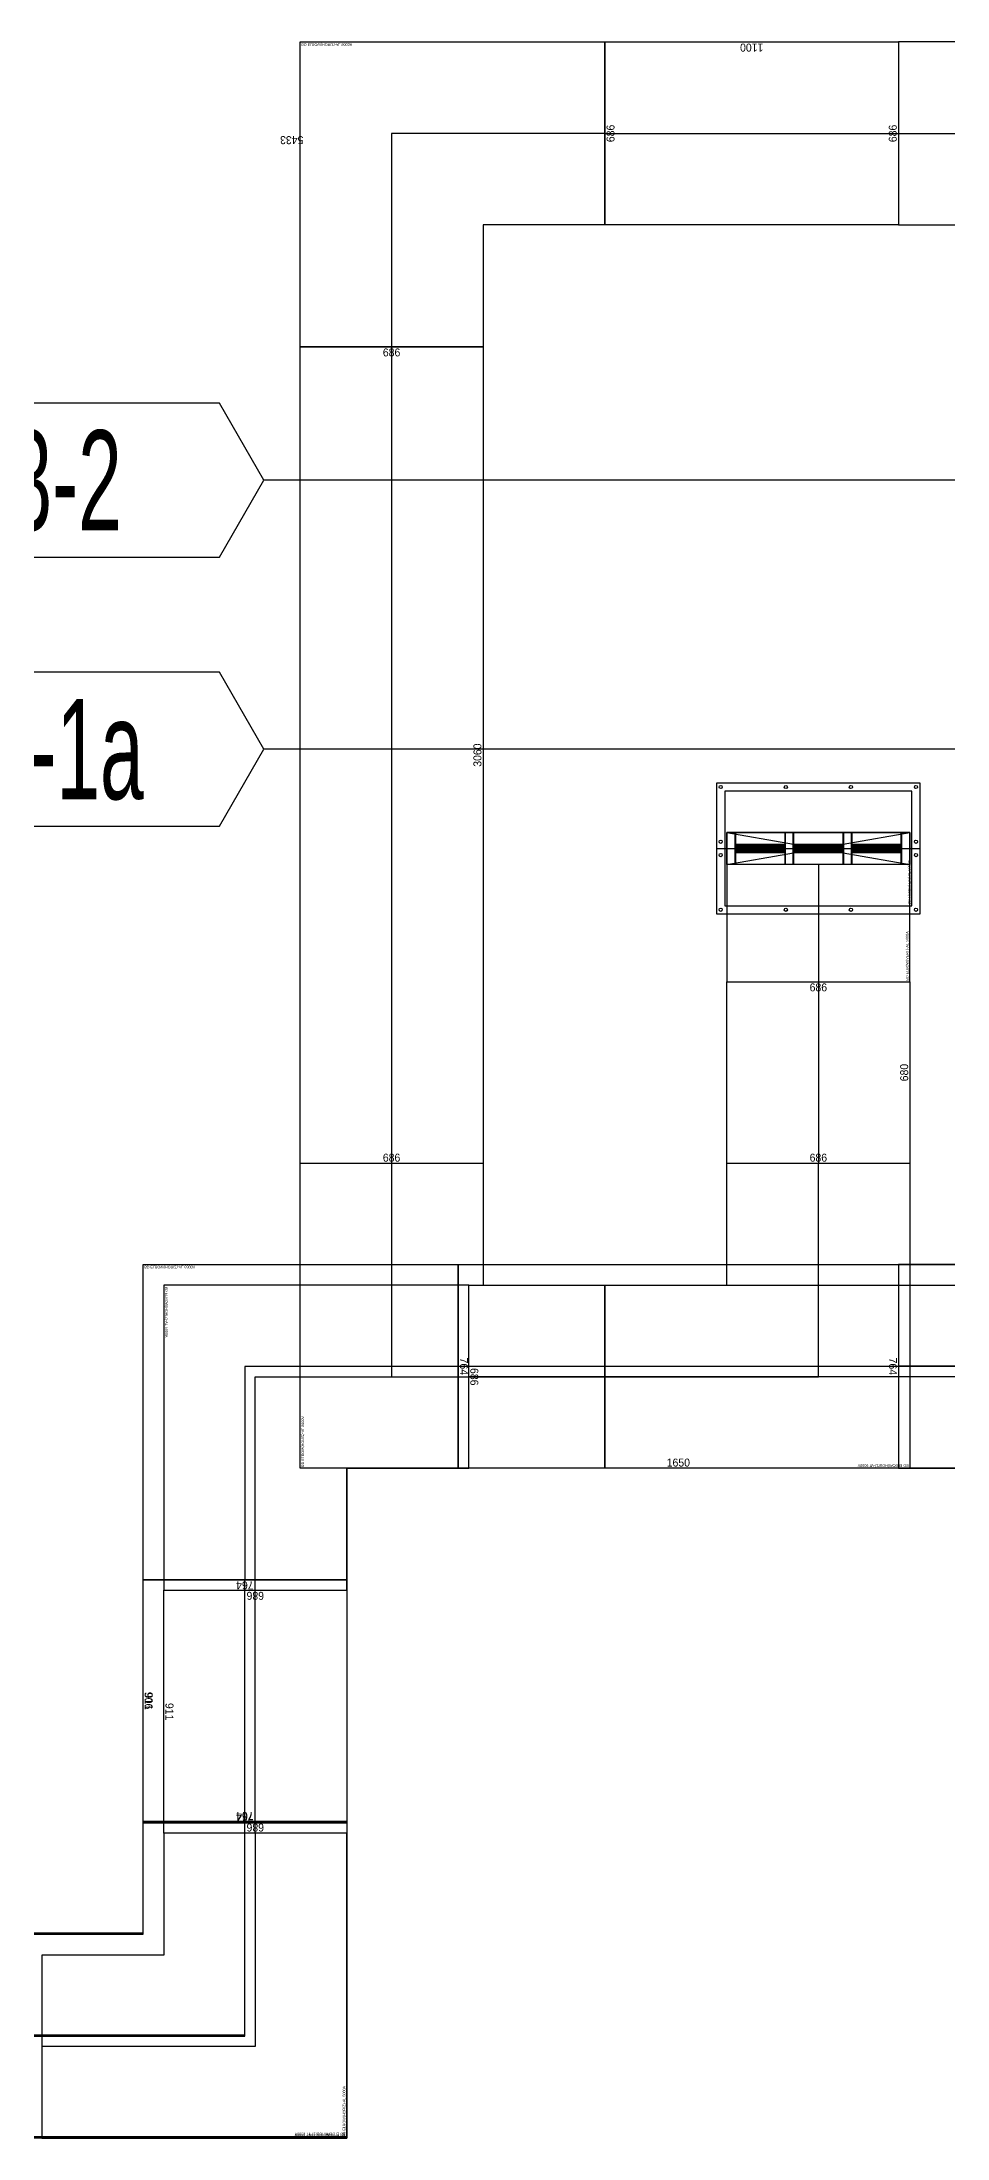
# Model space of a CAD drawing. Header units: millimetres. Extents: x 28486 to 374549, y -351975 to 868946.
# Drawn here: x 284489 to 287883, y 744811 to 752668 of the extents above; entities that cross this region are included whole.
import ezdxf
from ezdxf.enums import TextEntityAlignment as Align

# ---------------------------------------------------------------- set-up
doc = ezdxf.new("R2010")
doc.units = ezdxf.units.MM
doc.header["$LTSCALE"] = 150
doc.layers.get('Defpoints').update_dxf_attribs({"color": 150})
for name, color, linetype in [('-----27 Bus Duct_LV_380-220V', 200, 'Continuous'), ('-----27 Bus Duct_LV_380-220V_LOAD BANK', 7, 'Continuous'), ('-----27 Bus Duct_LV_380-220V_UT', 41, 'Continuous'), ('-----27 Bus Duct_LV_380-220V_UT B', 71, 'Continuous'), ('-----29 주기', 1, 'Continuous'), ('-----30 Text', 2, 'Continuous'), ('-----99 Cable Schedule', 2, 'Continuous')]:
    doc.layers.add(name, color=color, linetype=linetype)
doc.styles.add('ELEC', font='')
doc.styles.get("Standard").update_dxf_attribs({"font": ''})
doc.styles.get('ELEC').set_extended_font_data('Dotum')
doc.styles.get('Standard').set_extended_font_data('Dotum')
doc.dimstyles.new('전기통신참고용-치수', dxfattribs={"dimscale": 15, "dimtxt": 2, "dimasz": 0, "dimexe": 0, "dimexo": 0, "dimgap": 0.4, "dimtad": 4, "dimdec": 0, "dimzin": 0, "dimdsep": 46, "dimtxsty": 'Standard', "dimblk": 'NONE', "dimcen": 0, "dimse1": 1, "dimse2": 1, "dimsd1": 1, "dimsd2": 1, "dimclrd": 8, "dimclre": 8, "dimclrt": 8, "dimadec": 0, "dimazin": 0, "dimtfac": 1, "dimtdec": 0, "dimtix": 1, "dimtmove": 2, "dimatfit": 0, "dimldrblk": 'NONE', "dimfxl": 2, "dimtolj": 1, "dimtzin": 0, "dimarcsym": 0})

# ---------------------------------------------------------------- blocks, each defined once
blk = doc.blocks.new('*D2123')
at = {"layer": 'Defpoints', "color": 0, "transparency": 16777216}
for p in [(764, 28033.4), (764, 28033.4), (764, 8483.4)]:
    blk.add_point(p, dxfattribs=at)
at = {"color": 0, "transparency": 16777216, "insert": (743, 18258.4), "char_height": 30, "attachment_point": 5, "rotation": 90}
blk.add_mtext('\\A1;{\\C0;19550}', dxfattribs=at)
blk = doc.blocks.new('_None')
blk = doc.blocks.new('*D2124')
at = {"layer": 'Defpoints', "color": 0, "transparency": 16777216}
for p in [(0, 8483.4), (764, 8483.4), (764, 8483.4)]:
    blk.add_point(p, dxfattribs=at)
at = {"color": 0, "transparency": 16777216, "insert": (382, 8504.4), "char_height": 30, "attachment_point": 5}
blk.add_mtext('\\A1;{\\C0;764}', dxfattribs=at)
blk = doc.blocks.new('*D2126')
at = {"layer": 'Defpoints', "color": 0, "transparency": 16777216}
for p in [(0, 11488), (764, 11488), (764, 11488)]:
    blk.add_point(p, dxfattribs=at)
at = {"color": 0, "transparency": 16777216, "insert": (382, 11467), "char_height": 30, "attachment_point": 5}
blk.add_mtext('\\A1;{\\C0;764}', dxfattribs=at)
blk = doc.blocks.new('*D2127')
at = {"layer": 'Defpoints', "color": 0, "transparency": 16777216}
for p in [(764, 11488), (764, 11488), (764, 9838)]:
    blk.add_point(p, dxfattribs=at)
at = {"color": 0, "transparency": 16777216, "insert": (743, 10663), "char_height": 30, "attachment_point": 5, "rotation": 90}
blk.add_mtext('\\A1;{\\C0;1650}', dxfattribs=at)
blk = doc.blocks.new('*D2128')
at = {"layer": 'Defpoints', "color": 0, "transparency": 16777216}
for p in [(0, 9838), (764, 9838), (764, 9838)]:
    blk.add_point(p, dxfattribs=at)
at = {"color": 0, "transparency": 16777216, "insert": (382, 9859), "char_height": 30, "attachment_point": 5}
blk.add_mtext('\\A1;{\\C0;764}', dxfattribs=at)
blk = doc.blocks.new('*D2079')
at = {"layer": 'Defpoints', "color": 0, "transparency": 16777216}
for p in [(0, 32405.5), (764, 32405.5), (764, 32405.5), (686, 8011), (686, 8011), (686, -17100)]:
    blk.add_point(p, dxfattribs=at)
at = {"color": 0, "transparency": 16777216, "insert": (382, 32384.5), "char_height": 30, "attachment_point": 5}
blk.add_mtext('\\A1;{\\C0;764}', dxfattribs=at)
at = {"color": 0, "transparency": 16777216, "insert": (665, -4544.5), "char_height": 30, "attachment_point": 5, "rotation": 90}
blk.add_mtext('\\A1;{\\C0;25111}', dxfattribs=at)
blk = doc.blocks.new('*D2080')
at = {"layer": 'Defpoints', "color": 0, "transparency": 16777216}
for p in [(764, 32405.5), (764, 32405.5), (764, 7254.7), (0, -17100), (686, -17100), (686, -17100)]:
    blk.add_point(p, dxfattribs=at)
at = {"color": 0, "transparency": 16777216, "insert": (743, 19830.1), "char_height": 30, "attachment_point": 5, "rotation": 90}
blk.add_mtext('\\A1;{\\C0;25151}', dxfattribs=at)
at = {"color": 0, "transparency": 16777216, "insert": (343, -17079), "char_height": 30, "attachment_point": 5}
blk.add_mtext('\\A1;{\\C0;686}', dxfattribs=at)
blk = doc.blocks.new('*U21')
at = {"color": 0}
blk.add_lwpolyline([(-800, -382), (-382, -382), (-382, -800), (382, -800), (382, -382), (800, -382), (800, 382), (-800, 382)], close=True, dxfattribs=at)
at = {"color": 1}
for points in [[(-800, 0), (800, 0)], [(0, 0), (0, -800)]]:
    blk.add_lwpolyline(points, dxfattribs=at)
at = {"color": 0, "style": 'ELEC'}
blk.add_text('BD TEE(HORIZ)-AL 6300A', height=10, dxfattribs=at).set_placement((0, 10), align=Align.MIDDLE)
blk = doc.blocks.new('*U74')
at = {"color": 0}
blk.add_lwpolyline([(-343, -343), (800, -343), (800, 343), (343, 343), (343, 800), (-343, 800)], close=True, dxfattribs=at)
at = {"color": 1}
blk.add_lwpolyline([(800, 0), (0, 0), (0, 800)], dxfattribs=at)
at = {"color": 0, "style": 'ELEC'}
blk.add_text('BD ELBOW(HORIZ)-AL 5000A', height=10, dxfattribs=at).set_placement((-338, -333), align=Align.MIDDLE_LEFT)
blk = doc.blocks.new('*U79')
at = {"color": 1}
for p, q in [((60, 343), (-60, -343)), ((-60, 343), (60, -343))]:
    blk.add_line(p, q, dxfattribs=at)
at = {"color": 0}
blk.add_line((0, 381.5), (0, -381.5), dxfattribs=at)
for points in [[(-245, -381.5), (245, -381.5), (245, 381.5), (-245, 381.5)], [(-215, -350.5), (215, -350.5), (215, 350.5), (-215, 350.5)]]:
    blk.add_lwpolyline(points, close=True, dxfattribs=at)
at = {"color": 1}
blk.add_lwpolyline([(60, -343), (-60, -343), (-60, 343), (60, 343)], close=True, dxfattribs=at)
for points in [[(-60, 123, -0.4142136), (-58, 125), (-17.2, 125, 0.4142136), (-16.2, 126), (-16.2, 310, 0.4142136), (-17.2, 311), (-58, 311, -0.4142136), (-60, 313), (-60, 343, -0.4142136), (-59, 342), (-59, 313, 0.4142136), (-58, 312), (58, 312, 0.4142136), (59, 313), (59, 342, -0.4142136), (60, 343), (60, 313, -0.4142136), (58, 311), (17.2, 311, 0.4142136), (16.2, 310), (16.2, 126, 0.4142136), (17.2, 125), (58, 125, -0.4142136), (60, 123), (60, 111, -0.4142136), (59, 112), (59, 123, 0.4142136), (58, 124), (-58, 124, 0.4142136), (-59, 123), (-59, 112, -0.4142136), (-60, 111), (-60, 111), (-60, 111), (-60, 111)], [(-15.2, 126), (-15.2, 310, -0.4142136), (-14.2, 311), (14.2, 311, -0.4142136), (15.2, 310), (15.2, 126, -0.4142136), (14.2, 125), (-14.2, 125, -0.4142136)], [(-14.2, 127), (-14.2, 309, -0.4142136), (-13.2, 310), (-8.85, 310, -0.4142136), (-7.85, 309), (-7.85, 127, -0.4142136), (-8.85, 126), (-13.2, 126, -0.4142136)], [(-6.85, 127), (-6.85, 309, -0.4142136), (-5.85, 310), (-1.5, 310, -0.4142136), (-0.5, 309), (-0.5, 127, -0.4142136), (-1.5, 126), (-5.85, 126, -0.4142136)], [(0.5, 127), (0.5, 309, -0.4142136), (1.5, 310), (5.85, 310, -0.4142136), (6.85, 309), (6.85, 127, -0.4142136), (5.85, 126), (1.5, 126, -0.4142136)], [(7.85, 127), (7.85, 309, -0.4142136), (8.85, 310), (13.2, 310, -0.4142136), (14.2, 309), (14.2, 127, -0.4142136), (13.2, 126), (8.85, 126, -0.4142136)], [(-60, -95, -0.4142136), (-58, -93), (-17.2, -93, 0.4142136), (-16.2, -92), (-16.2, 92, 0.4142136), (-17.2, 93), (-58, 93, -0.4142136), (-60, 95), (-60, 109, -0.4142136), (-59, 108), (-59, 95, 0.4142136), (-58, 94), (58, 94, 0.4142136), (59, 95), (59, 108, -0.4142136), (60, 109), (60, 95, -0.4142136), (58, 93), (17.2, 93, 0.4142136), (16.2, 92), (16.2, -92, 0.4142136), (17.2, -93), (58, -93, -0.4142136), (60, -95), (60, -108, -0.4142136), (59, -107), (59, -95, 0.4142136), (58, -94), (-58, -94, 0.4142136), (-59, -95), (-59, -107, -0.4142136), (-60, -108), (-60, -108), (-60, -108), (-60, -108)], [(-15.2, -92), (-15.2, 92, -0.4142136), (-14.2, 93), (14.2, 93, -0.4142136), (15.2, 92), (15.2, -92, -0.4142136), (14.2, -93), (-14.2, -93, -0.4142136)], [(-14.2, -91), (-14.2, 91, -0.4142136), (-13.2, 92), (-8.85, 92, -0.4142136), (-7.85, 91), (-7.85, -91, -0.4142136), (-8.85, -92), (-13.2, -92, -0.4142136)], [(-6.85, -91), (-6.85, 91, -0.4142136), (-5.85, 92), (-1.5, 92, -0.4142136), (-0.5, 91), (-0.5, -91, -0.4142136), (-1.5, -92), (-5.85, -92, -0.4142136)], [(0.5, -91), (0.5, 91, -0.4142136), (1.5, 92), (5.85, 92, -0.4142136), (6.85, 91), (6.85, -91, -0.4142136), (5.85, -92), (1.5, -92, -0.4142136)], [(7.85, -91), (7.85, 91, -0.4142136), (8.85, 92), (13.2, 92, -0.4142136), (14.2, 91), (14.2, -91, -0.4142136), (13.2, -92), (8.85, -92, -0.4142136)], [(-60, -313, -0.4142136), (-58, -311), (-17.2, -311, 0.4142136), (-16.2, -310), (-16.2, -126, 0.4142136), (-17.2, -125), (-58, -125, -0.4142136), (-60, -123), (-60, -110, -0.4142136), (-59, -111), (-59, -123, 0.4142136), (-58, -124), (58, -124, 0.4142136), (59, -123), (59, -111, -0.4142136), (60, -110), (60, -123, -0.4142136), (58, -125), (17.2, -125, 0.4142136), (16.2, -126), (16.2, -310, 0.4142136), (17.2, -311), (58, -311, -0.4142136), (60, -313), (60, -343, -0.4142136), (59, -342), (59, -313, 0.4142136), (58, -312), (-58, -312, 0.4142136), (-59, -313), (-59, -342, -0.4142136), (-60, -343), (-60, -343), (-60, -343), (-60, -343)], [(-15.2, -310), (-15.2, -126, -0.4142136), (-14.2, -125), (14.2, -125, -0.4142136), (15.2, -126), (15.2, -310, -0.4142136), (14.2, -311), (-14.2, -311, -0.4142136)], [(-14.2, -309), (-14.2, -127, -0.4142136), (-13.2, -126), (-8.85, -126, -0.4142136), (-7.85, -127), (-7.85, -309, -0.4142136), (-8.85, -310), (-13.2, -310, -0.4142136)], [(-6.85, -309), (-6.85, -127, -0.4142136), (-5.85, -126), (-1.5, -126, -0.4142136), (-0.5, -127), (-0.5, -309, -0.4142136), (-1.5, -310), (-5.85, -310, -0.4142136)], [(0.5, -309), (0.5, -127, -0.4142136), (1.5, -126), (5.85, -126, -0.4142136), (6.85, -127), (6.85, -309, -0.4142136), (5.85, -310), (1.5, -310, -0.4142136)], [(7.85, -309), (7.85, -127, -0.4142136), (8.85, -126), (13.2, -126, -0.4142136), (14.2, -127), (14.2, -309, -0.4142136), (13.2, -310), (8.85, -310, -0.4142136)]]:
    blk.add_lwpolyline(points, format="xyb", close=True, dxfattribs=at)
at = {"color": 0}
for centre in [(-230, 366), (-25, 366), (25, 366), (230, 366), (-230, 122), (230, 122), (-230, -122), (230, -122), (-230, -366), (-25, -366), (25, -366), (230, -366)]:
    blk.add_circle(centre, 6, dxfattribs=at)
at = {"color": 0, "style": 'ELEC'}
blk.add_text('BD Flanged End-AL 5000A', height=10, dxfattribs=at).set_placement((-210, -340.5), align=Align.MIDDLE_LEFT)
blk = doc.blocks.new('*U69')
at = {"color": 1}
for p, q in [((340, 343), (220, -343)), ((220, 343), (340, -343))]:
    blk.add_line(p, q, dxfattribs=at)
at = {"color": 0}
blk.add_lwpolyline([(-220, -343), (220, -343), (220, 343), (-220, 343)], close=True, dxfattribs=at)
blk.add_lwpolyline([(220, -343), (340, -343), (340, 343), (220, 343)], dxfattribs=at)
at = {"color": 1}
for points in [[(220, 123, -0.4142136), (222, 125), (262.8, 125, 0.4142136), (263.8, 126), (263.8, 310, 0.4142136), (262.8, 311), (222, 311, -0.4142136), (220, 313), (220, 343, -0.4142136), (221, 342), (221, 313, 0.4142136), (222, 312), (338, 312, 0.4142136), (339, 313), (339, 342, -0.4142136), (340, 343), (340, 313, -0.4142136), (338, 311), (297.2, 311, 0.4142136), (296.2, 310), (296.2, 126, 0.4142136), (297.2, 125), (338, 125, -0.4142136), (340, 123), (340, 111, -0.4142136), (339, 112), (339, 123, 0.4142136), (338, 124), (222, 124, 0.4142136), (221, 123), (221, 112, -0.4142136), (220, 111), (220, 111), (220, 111), (220, 111)], [(264.8, 126), (264.8, 310, -0.4142136), (265.8, 311), (294.2, 311, -0.4142136), (295.2, 310), (295.2, 126, -0.4142136), (294.2, 125), (265.8, 125, -0.4142136)], [(265.8, 127), (265.8, 309, -0.4142136), (266.8, 310), (271.15, 310, -0.4142136), (272.15, 309), (272.15, 127, -0.4142136), (271.15, 126), (266.8, 126, -0.4142136)], [(273.15, 127), (273.15, 309, -0.4142136), (274.15, 310), (278.5, 310, -0.4142136), (279.5, 309), (279.5, 127, -0.4142136), (278.5, 126), (274.15, 126, -0.4142136)], [(280.5, 127), (280.5, 309, -0.4142136), (281.5, 310), (285.85, 310, -0.4142136), (286.85, 309), (286.85, 127, -0.4142136), (285.85, 126), (281.5, 126, -0.4142136)], [(287.85, 127), (287.85, 309, -0.4142136), (288.85, 310), (293.2, 310, -0.4142136), (294.2, 309), (294.2, 127, -0.4142136), (293.2, 126), (288.85, 126, -0.4142136)], [(220, -95, -0.4142136), (222, -93), (262.8, -93, 0.4142136), (263.8, -92), (263.8, 92, 0.4142136), (262.8, 93), (222, 93, -0.4142136), (220, 95), (220, 109, -0.4142136), (221, 108), (221, 95, 0.4142136), (222, 94), (338, 94, 0.4142136), (339, 95), (339, 108, -0.4142136), (340, 109), (340, 95, -0.4142136), (338, 93), (297.2, 93, 0.4142136), (296.2, 92), (296.2, -92, 0.4142136), (297.2, -93), (338, -93, -0.4142136), (340, -95), (340, -108, -0.4142136), (339, -107), (339, -95, 0.4142136), (338, -94), (222, -94, 0.4142136), (221, -95), (221, -107, -0.4142136), (220, -108), (220, -108), (220, -108), (220, -108)], [(264.8, -92), (264.8, 92, -0.4142136), (265.8, 93), (294.2, 93, -0.4142136), (295.2, 92), (295.2, -92, -0.4142136), (294.2, -93), (265.8, -93, -0.4142136)], [(265.8, -91), (265.8, 91, -0.4142136), (266.8, 92), (271.15, 92, -0.4142136), (272.15, 91), (272.15, -91, -0.4142136), (271.15, -92), (266.8, -92, -0.4142136)], [(273.15, -91), (273.15, 91, -0.4142136), (274.15, 92), (278.5, 92, -0.4142136), (279.5, 91), (279.5, -91, -0.4142136), (278.5, -92), (274.15, -92, -0.4142136)], [(280.5, -91), (280.5, 91, -0.4142136), (281.5, 92), (285.85, 92, -0.4142136), (286.85, 91), (286.85, -91, -0.4142136), (285.85, -92), (281.5, -92, -0.4142136)], [(287.85, -91), (287.85, 91, -0.4142136), (288.85, 92), (293.2, 92, -0.4142136), (294.2, 91), (294.2, -91, -0.4142136), (293.2, -92), (288.85, -92, -0.4142136)], [(220, -313, -0.4142136), (222, -311), (262.8, -311, 0.4142136), (263.8, -310), (263.8, -126, 0.4142136), (262.8, -125), (222, -125, -0.4142136), (220, -123), (220, -110, -0.4142136), (221, -111), (221, -123, 0.4142136), (222, -124), (338, -124, 0.4142136), (339, -123), (339, -111, -0.4142136), (340, -110), (340, -123, -0.4142136), (338, -125), (297.2, -125, 0.4142136), (296.2, -126), (296.2, -310, 0.4142136), (297.2, -311), (338, -311, -0.4142136), (340, -313), (340, -343, -0.4142136), (339, -342), (339, -313, 0.4142136), (338, -312), (222, -312, 0.4142136), (221, -313), (221, -342, -0.4142136), (220, -343), (220, -343), (220, -343), (220, -343)], [(264.8, -310), (264.8, -126, -0.4142136), (265.8, -125), (294.2, -125, -0.4142136), (295.2, -126), (295.2, -310, -0.4142136), (294.2, -311), (265.8, -311, -0.4142136)], [(265.8, -309), (265.8, -127, -0.4142136), (266.8, -126), (271.15, -126, -0.4142136), (272.15, -127), (272.15, -309, -0.4142136), (271.15, -310), (266.8, -310, -0.4142136)], [(273.15, -309), (273.15, -127, -0.4142136), (274.15, -126), (278.5, -126, -0.4142136), (279.5, -127), (279.5, -309, -0.4142136), (278.5, -310), (274.15, -310, -0.4142136)], [(280.5, -309), (280.5, -127, -0.4142136), (281.5, -126), (285.85, -126, -0.4142136), (286.85, -127), (286.85, -309, -0.4142136), (285.85, -310), (281.5, -310, -0.4142136)], [(287.85, -309), (287.85, -127, -0.4142136), (288.85, -126), (293.2, -126, -0.4142136), (294.2, -127), (294.2, -309, -0.4142136), (293.2, -310), (288.85, -310, -0.4142136)]]:
    blk.add_lwpolyline(points, format="xyb", close=True, dxfattribs=at)
blk.add_lwpolyline([(220, 0), (-220, 0)], dxfattribs=at)
at = {"color": 0, "style": 'ELEC'}
blk.add_text('BD ELBOW(VERT)-AL 5000A', height=10, dxfattribs=at).set_placement((-215, -333), align=Align.MIDDLE_LEFT)
blk = doc.blocks.new('*D952')
at = {"layer": 'Defpoints', "color": 0, "transparency": 16777216}
for p in [(0, 4700.1), (686, 4700.1), (686, 4700.1)]:
    blk.add_point(p, dxfattribs=at)
at = {"color": 0, "transparency": 16777216, "insert": (343, 4679.1), "char_height": 30, "attachment_point": 5}
blk.add_mtext('\\A1;{\\C0;686}', dxfattribs=at)
blk = doc.blocks.new('*D953')
at = {"layer": 'Defpoints', "color": 0, "transparency": 16777216}
for p in [(686, 4700.1), (686, 4700.1), (686, 3600)]:
    blk.add_point(p, dxfattribs=at)
at = {"color": 0, "transparency": 16777216, "insert": (665, 4150), "char_height": 30, "attachment_point": 5, "rotation": 90}
blk.add_mtext('\\A1;{\\C0;1100}', dxfattribs=at)
blk = doc.blocks.new('*D954')
at = {"layer": 'Defpoints', "color": 0, "transparency": 16777216}
for p in [(0, 3600), (686, 3600), (686, 3600)]:
    blk.add_point(p, dxfattribs=at)
at = {"color": 0, "transparency": 16777216, "insert": (343, 3621), "char_height": 30, "attachment_point": 5}
blk.add_mtext('\\A1;{\\C0;686}', dxfattribs=at)
blk = doc.blocks.new('*D964')
at = {"layer": 'Defpoints', "color": 0, "transparency": 16777216}
for p in [(0, 4700.1), (686, 4700.1), (686, 4700.1)]:
    blk.add_point(p, dxfattribs=at)
at = {"color": 0, "transparency": 16777216, "insert": (343, 4679.1), "char_height": 30, "attachment_point": 5}
blk.add_mtext('\\A1;{\\C0;686}', dxfattribs=at)
blk = doc.blocks.new('*D965')
at = {"layer": 'Defpoints', "color": 0, "transparency": 16777216}
for p in [(686, 4700.1), (686, 4700.1), (686, 1639.7)]:
    blk.add_point(p, dxfattribs=at)
at = {"color": 0, "transparency": 16777216, "insert": (665, 3169.9), "char_height": 30, "attachment_point": 5, "rotation": 90}
blk.add_mtext('\\A1;{\\C0;3060}', dxfattribs=at)
blk = doc.blocks.new('*D966')
at = {"layer": 'Defpoints', "color": 0, "transparency": 16777216}
for p in [(0, 1639.7), (686, 1639.7), (686, 1639.7)]:
    blk.add_point(p, dxfattribs=at)
at = {"color": 0, "transparency": 16777216, "insert": (343, 1660.8), "char_height": 30, "attachment_point": 5}
blk.add_mtext('\\A1;{\\C0;686}', dxfattribs=at)
blk = doc.blocks.new('*D968')
at = {"layer": 'Defpoints', "color": 0, "transparency": 16777216}
for p in [(0, 2320.1), (686, 2320.1), (686, 2320.1)]:
    blk.add_point(p, dxfattribs=at)
at = {"color": 0, "transparency": 16777216, "insert": (343, 2299.1), "char_height": 30, "attachment_point": 5}
blk.add_mtext('\\A1;{\\C0;686}', dxfattribs=at)
blk = doc.blocks.new('*D969')
at = {"layer": 'Defpoints', "color": 0, "transparency": 16777216}
for p in [(686, 2320.1), (686, 2320.1), (686, 1639.7)]:
    blk.add_point(p, dxfattribs=at)
at = {"color": 0, "transparency": 16777216, "insert": (665, 1979.9), "char_height": 30, "attachment_point": 5, "rotation": 90}
blk.add_mtext('\\A1;{\\C0;680}', dxfattribs=at)
blk = doc.blocks.new('*D970')
at = {"layer": 'Defpoints', "color": 0, "transparency": 16777216}
for p in [(0, 1639.7), (686, 1639.7), (686, 1639.7)]:
    blk.add_point(p, dxfattribs=at)
at = {"color": 0, "transparency": 16777216, "insert": (343, 1660.8), "char_height": 30, "attachment_point": 5}
blk.add_mtext('\\A1;{\\C0;686}', dxfattribs=at)
blk = doc.blocks.new('*U15')
at = {"color": 0}
blk.add_lwpolyline([(-382, -382), (800, -382), (800, 382), (382, 382), (382, 800), (-382, 800)], close=True, dxfattribs=at)
at = {"color": 1}
blk.add_lwpolyline([(800, 0), (0, 0), (0, 800)], dxfattribs=at)
at = {"color": 0, "style": 'ELEC'}
blk.add_text('BD ELBOW(HORIZ)-AL 6300A', height=10, dxfattribs=at).set_placement((-377, -372), align=Align.MIDDLE_LEFT)
blk = doc.blocks.new('*D2114')
at = {"layer": 'Defpoints', "color": 0, "transparency": 16777216}
for p in [(0, 16376.8), (764, 16376.8), (764, 16376.8)]:
    blk.add_point(p, dxfattribs=at)
at = {"color": 0, "transparency": 16777216, "insert": (382, 16355.8), "char_height": 30, "attachment_point": 5}
blk.add_mtext('\\A1;{\\C0;764}', dxfattribs=at)
blk = doc.blocks.new('*D2115')
at = {"layer": 'Defpoints', "color": 0, "transparency": 16777216}
for p in [(764, 16376.8), (764, 16376.8), (764, 15471.2), (0, -23523), (686, -23523), (686, -23523)]:
    blk.add_point(p, dxfattribs=at)
at = {"color": 0, "transparency": 16777216, "insert": (743, 15924), "char_height": 30, "attachment_point": 5, "rotation": 90}
blk.add_mtext('\\A1;{\\C0;906}', dxfattribs=at)
at = {"color": 0, "transparency": 16777216, "insert": (343, -23544), "char_height": 30, "attachment_point": 5}
blk.add_mtext('\\A1;{\\C0;686}', dxfattribs=at)
blk = doc.blocks.new('*D2116')
at = {"layer": 'Defpoints', "color": 0, "transparency": 16777216}
for p in [(0, 15471.2), (764, 15471.2), (764, 15471.2), (686, -23523), (686, -23523), (686, -24216)]:
    blk.add_point(p, dxfattribs=at)
at = {"color": 0, "transparency": 16777216, "insert": (382, 15492.2), "char_height": 30, "attachment_point": 5}
blk.add_mtext('\\A1;{\\C0;764}', dxfattribs=at)
at = {"color": 0, "transparency": 16777216, "insert": (665, -23869.5), "char_height": 30, "attachment_point": 5, "rotation": 90}
blk.add_mtext('\\A1;{\\C0;693}', dxfattribs=at)
blk = doc.blocks.new('*D2118')
at = {"layer": 'Defpoints', "color": 0, "transparency": 16777216}
for p in [(0, 11675), (764, 11675), (764, 11675)]:
    blk.add_point(p, dxfattribs=at)
at = {"color": 0, "transparency": 16777216, "insert": (382, 11654), "char_height": 30, "attachment_point": 5}
blk.add_mtext('\\A1;{\\C0;764}', dxfattribs=at)
blk = doc.blocks.new('*D2119')
at = {"layer": 'Defpoints', "color": 0, "transparency": 16777216}
for p in [(764, 11675), (764, 11675), (764, 10764.3), (0, -24292.7), (686, -24292.7), (686, -24292.7)]:
    blk.add_point(p, dxfattribs=at)
at = {"color": 0, "transparency": 16777216, "insert": (743, 11219.7), "char_height": 30, "attachment_point": 5, "rotation": 90}
blk.add_mtext('\\A1;{\\C0;911}', dxfattribs=at)
at = {"color": 0, "transparency": 16777216, "insert": (343, -24313.7), "char_height": 30, "attachment_point": 5}
blk.add_mtext('\\A1;{\\C0;686}', dxfattribs=at)
blk = doc.blocks.new('*D2120')
at = {"layer": 'Defpoints', "color": 0, "transparency": 16777216}
for p in [(0, 10764.3), (764, 10764.3), (764, 10764.3), (686, -24292.7), (686, -24292.7), (686, -27492.7)]:
    blk.add_point(p, dxfattribs=at)
at = {"color": 0, "transparency": 16777216, "insert": (382, 10785.3), "char_height": 30, "attachment_point": 5}
blk.add_mtext('\\A1;{\\C0;764}', dxfattribs=at)
at = {"color": 0, "transparency": 16777216, "insert": (665, -25892.7), "char_height": 30, "attachment_point": 5, "rotation": 90}
blk.add_mtext('\\A1;{\\C0;3200}', dxfattribs=at)
blk = doc.blocks.new('*D2110')
at = {"layer": 'Defpoints', "color": 0, "transparency": 16777216}
for p in [(0, 10924), (686, 10924), (686, 10924)]:
    blk.add_point(p, dxfattribs=at)
at = {"color": 0, "transparency": 16777216, "insert": (343, 10903), "char_height": 30, "attachment_point": 5}
blk.add_mtext('\\A1;{\\C0;686}', dxfattribs=at)
blk = doc.blocks.new('*D2111')
at = {"layer": 'Defpoints', "color": 0, "transparency": 16777216}
for p in [(686, 10924), (686, 10924), (686, 10013.3), (0, -24292.7), (686, -24292.7), (686, -24292.7)]:
    blk.add_point(p, dxfattribs=at)
at = {"color": 0, "transparency": 16777216, "insert": (665, 10468.7), "char_height": 30, "attachment_point": 5, "rotation": 90}
blk.add_mtext('\\A1;{\\C0;911}', dxfattribs=at)
at = {"color": 0, "transparency": 16777216, "insert": (343, -24313.7), "char_height": 30, "attachment_point": 5}
blk.add_mtext('\\A1;{\\C0;686}', dxfattribs=at)
blk = doc.blocks.new('*D2112')
at = {"layer": 'Defpoints', "color": 0, "transparency": 16777216}
for p in [(0, 10013.3), (686, 10013.3), (686, 10013.3), (686, -24292.7), (686, -24292.7), (686, -26928)]:
    blk.add_point(p, dxfattribs=at)
at = {"color": 0, "transparency": 16777216, "insert": (343, 10034.3), "char_height": 30, "attachment_point": 5}
blk.add_mtext('\\A1;{\\C0;686}', dxfattribs=at)
at = {"color": 0, "transparency": 16777216, "insert": (665, -25610.3), "char_height": 30, "attachment_point": 5, "rotation": 90}
blk.add_mtext('\\A1;{\\C0;2635}', dxfattribs=at)
blk = doc.blocks.new('*D2103')
at = {"layer": 'Defpoints', "color": 0, "transparency": 16777216}
for p in [(764, 12515.7), (764, 12515.7), (764, 5015.8), (764, 4012.8), (764, 4012.8), (764, -1420.2), (0, -26078), (686, -26078), (686, -26078)]:
    blk.add_point(p, dxfattribs=at)
at = {"color": 0, "transparency": 16777216, "char_height": 30, "attachment_point": 5, "rotation": 90}
for s, insert in [('\\A1;{\\C0;7500}', (743, 8765.7)), ('\\A1;{\\C0;5433}', (743, 1296.3))]:
    blk.add_mtext(s, dxfattribs=dict(at, insert=insert))
at = {"color": 0, "transparency": 16777216, "insert": (343, -26099), "char_height": 30, "attachment_point": 5}
blk.add_mtext('\\A1;{\\C0;686}', dxfattribs=at)
blk = doc.blocks.new('*U2121')
at = {"color": 1}
blk.add_line((382, 28033.4), (382, 8483.4), dxfattribs=at)
at = {"color": 0}
blk.add_lwpolyline([(764, 8483.4), (0, 8483.4), (0, 28033.4), (764, 28033.4)], close=True, dxfattribs=at)
dim = blk.add_linear_dim(base=(764, 28033.4), p1=(764, 8483.4), p2=(764, 28033.4), angle=90, text='{\\C0;<>}', dimstyle='전기통신참고용-치수', override={"dimtad": 1, "dimtxsty": 'Standard', "dimclrd": 0, "dimclre": 0, "dimclrt": 0}, dxfattribs=at)
dim.commit()
dim.dimension.update_dxf_attribs({"geometry": '*D2123', "text_midpoint": (743, 18258.4)})
dim = blk.add_linear_dim(base=(764, 8483.4), p1=(0, 8483.4), p2=(764, 8483.4), text='{\\C0;<>}', dimstyle='전기통신참고용-치수', override={"dimtad": 1, "dimtxsty": 'Standard', "dimclrd": 0, "dimclre": 0, "dimclrt": 0}, dxfattribs=at)
dim.commit()
dim.dimension.update_dxf_attribs({"geometry": '*D2124', "text_midpoint": (382, 8504.4)})
blk = doc.blocks.new('*U2125')
at = {"color": 1}
blk.add_line((382, 11488), (382, 9838), dxfattribs=at)
at = {"color": 0}
blk.add_lwpolyline([(764, 9838), (0, 9838), (0, 11488), (764, 11488)], close=True, dxfattribs=at)
for base, p1, p2, override, picture, middle in [((764, 11488), (0, 11488), (764, 11488), {"dimtxsty": 'Standard', "dimclrd": 0, "dimclre": 0, "dimclrt": 0}, '*D2126', (382, 11467)), ((764, 9838), (0, 9838), (764, 9838), {"dimtad": 1, "dimtxsty": 'Standard', "dimclrd": 0, "dimclre": 0, "dimclrt": 0}, '*D2128', (382, 9859))]:
    dim = blk.add_linear_dim(base=base, p1=p1, p2=p2, text='{\\C0;<>}', dimstyle='전기통신참고용-치수', override=override, dxfattribs=at)
    dim.commit()
    dim.dimension.update_dxf_attribs({"geometry": picture, "text_midpoint": middle})
dim = blk.add_linear_dim(base=(764, 11488), p1=(764, 9838), p2=(764, 11488), angle=90, text='{\\C0;<>}', dimstyle='전기통신참고용-치수', override={"dimtad": 1, "dimtxsty": 'Standard', "dimclrd": 0, "dimclre": 0, "dimclrt": 0}, dxfattribs=at)
dim.commit()
dim.dimension.update_dxf_attribs({"geometry": '*D2127', "text_midpoint": (743, 10663)})
blk = doc.blocks.new('*U2077')
at = {"color": 1}
blk.add_line((343, 8011), (343, -17100), dxfattribs=at)
at = {"color": 0}
blk.add_lwpolyline([(686, -17100), (0, -17100), (0, 8011), (686, 8011)], close=True, dxfattribs=at)
dim = blk.add_linear_dim(base=(686, 8011), p1=(686, -17100), p2=(686, 8011), angle=90, text='{\\C0;<>}', dimstyle='전기통신참고용-치수', override={"dimtad": 1, "dimtxsty": 'Standard', "dimclrd": 0, "dimclre": 0, "dimclrt": 0}, dxfattribs=at)
dim.commit()
dim.dimension.update_dxf_attribs({"geometry": '*D2079', "text_midpoint": (665, -4544.5)})
dim = blk.add_linear_dim(base=(686, -17100), p1=(0, -17100), p2=(686, -17100), text='{\\C0;<>}', dimstyle='전기통신참고용-치수', override={"dimtad": 1, "dimtxsty": 'Standard', "dimclrd": 0, "dimclre": 0, "dimclrt": 0}, dxfattribs=at)
dim.commit()
dim.dimension.update_dxf_attribs({"geometry": '*D2080', "text_midpoint": (343, -17079)})
blk = doc.blocks.new('*U951')
at = {"color": 1}
blk.add_line((343, 4700.1), (343, 3600), dxfattribs=at)
at = {"color": 0}
blk.add_lwpolyline([(686, 3600), (0, 3600), (0, 4700.1), (686, 4700.1)], close=True, dxfattribs=at)
for base, p1, p2, override, picture, middle in [((686, 4700.1), (0, 4700.1), (686, 4700.1), {"dimtxsty": 'Standard', "dimclrd": 0, "dimclre": 0, "dimclrt": 0}, '*D952', (343, 4679.1)), ((686, 3600), (0, 3600), (686, 3600), {"dimtad": 1, "dimtxsty": 'Standard', "dimclrd": 0, "dimclre": 0, "dimclrt": 0}, '*D954', (343, 3621))]:
    dim = blk.add_linear_dim(base=base, p1=p1, p2=p2, text='{\\C0;<>}', dimstyle='전기통신참고용-치수', override=override, dxfattribs=at)
    dim.commit()
    dim.dimension.update_dxf_attribs({"geometry": picture, "text_midpoint": middle})
dim = blk.add_linear_dim(base=(686, 4700.1), p1=(686, 3600), p2=(686, 4700.1), angle=90, text='{\\C0;<>}', dimstyle='전기통신참고용-치수', override={"dimtad": 1, "dimtxsty": 'Standard', "dimclrd": 0, "dimclre": 0, "dimclrt": 0}, dxfattribs=at)
dim.commit()
dim.dimension.update_dxf_attribs({"geometry": '*D953', "text_midpoint": (665, 4150)})
blk = doc.blocks.new('*U963')
at = {"color": 1}
blk.add_line((343, 4700.1), (343, 1639.7), dxfattribs=at)
at = {"color": 0}
blk.add_lwpolyline([(686, 1639.7), (0, 1639.7), (0, 4700.1), (686, 4700.1)], close=True, dxfattribs=at)
for base, p1, p2, override, picture, middle in [((686, 4700.1), (0, 4700.1), (686, 4700.1), {"dimtxsty": 'Standard', "dimclrd": 0, "dimclre": 0, "dimclrt": 0}, '*D964', (343, 4679.1)), ((686, 1639.7), (0, 1639.7), (686, 1639.7), {"dimtad": 1, "dimtxsty": 'Standard', "dimclrd": 0, "dimclre": 0, "dimclrt": 0}, '*D966', (343, 1660.8))]:
    dim = blk.add_linear_dim(base=base, p1=p1, p2=p2, text='{\\C0;<>}', dimstyle='전기통신참고용-치수', override=override, dxfattribs=at)
    dim.commit()
    dim.dimension.update_dxf_attribs({"geometry": picture, "text_midpoint": middle})
dim = blk.add_linear_dim(base=(686, 4700.1), p1=(686, 1639.7), p2=(686, 4700.1), angle=90, text='{\\C0;<>}', dimstyle='전기통신참고용-치수', override={"dimtad": 1, "dimtxsty": 'Standard', "dimclrd": 0, "dimclre": 0, "dimclrt": 0}, dxfattribs=at)
dim.commit()
dim.dimension.update_dxf_attribs({"geometry": '*D965', "text_midpoint": (665, 3169.9)})
blk = doc.blocks.new('*U967')
at = {"color": 1}
blk.add_line((343, 2320.1), (343, 1639.7), dxfattribs=at)
at = {"color": 0}
blk.add_lwpolyline([(686, 1639.7), (0, 1639.7), (0, 2320.1), (686, 2320.1)], close=True, dxfattribs=at)
for base, p1, p2, override, picture, middle in [((686, 2320.1), (0, 2320.1), (686, 2320.1), {"dimtxsty": 'Standard', "dimclrd": 0, "dimclre": 0, "dimclrt": 0}, '*D968', (343, 2299.1)), ((686, 1639.7), (0, 1639.7), (686, 1639.7), {"dimtad": 1, "dimtxsty": 'Standard', "dimclrd": 0, "dimclre": 0, "dimclrt": 0}, '*D970', (343, 1660.8))]:
    dim = blk.add_linear_dim(base=base, p1=p1, p2=p2, text='{\\C0;<>}', dimstyle='전기통신참고용-치수', override=override, dxfattribs=at)
    dim.commit()
    dim.dimension.update_dxf_attribs({"geometry": picture, "text_midpoint": middle})
dim = blk.add_linear_dim(base=(686, 2320.1), p1=(686, 1639.7), p2=(686, 2320.1), angle=90, text='{\\C0;<>}', dimstyle='전기통신참고용-치수', override={"dimtad": 1, "dimtxsty": 'Standard', "dimclrd": 0, "dimclre": 0, "dimclrt": 0}, dxfattribs=at)
dim.commit()
dim.dimension.update_dxf_attribs({"geometry": '*D969', "text_midpoint": (665, 1979.9)})
blk = doc.blocks.new('*U2113')
at = {"color": 1}
blk.add_line((382, 16376.8), (382, 15471.2), dxfattribs=at)
at = {"color": 0}
blk.add_lwpolyline([(764, 15471.2), (0, 15471.2), (0, 16376.8), (764, 16376.8)], close=True, dxfattribs=at)
for base, p1, p2, override, picture, middle in [((764, 16376.8), (0, 16376.8), (764, 16376.8), {"dimtxsty": 'Standard', "dimclrd": 0, "dimclre": 0, "dimclrt": 0}, '*D2114', (382, 16355.8)), ((764, 15471.2), (0, 15471.2), (764, 15471.2), {"dimtad": 1, "dimtxsty": 'Standard', "dimclrd": 0, "dimclre": 0, "dimclrt": 0}, '*D2116', (382, 15492.2))]:
    dim = blk.add_linear_dim(base=base, p1=p1, p2=p2, text='{\\C0;<>}', dimstyle='전기통신참고용-치수', override=override, dxfattribs=at)
    dim.commit()
    dim.dimension.update_dxf_attribs({"geometry": picture, "text_midpoint": middle})
dim = blk.add_linear_dim(base=(764, 16376.8), p1=(764, 15471.2), p2=(764, 16376.8), angle=90, text='{\\C0;<>}', dimstyle='전기통신참고용-치수', override={"dimtad": 1, "dimtxsty": 'Standard', "dimclrd": 0, "dimclre": 0, "dimclrt": 0}, dxfattribs=at)
dim.commit()
dim.dimension.update_dxf_attribs({"geometry": '*D2115', "text_midpoint": (743, 15924)})
blk = doc.blocks.new('*U2117')
at = {"color": 1}
blk.add_line((382, 11675), (382, 10764.3), dxfattribs=at)
at = {"color": 0}
blk.add_lwpolyline([(764, 10764.3), (0, 10764.3), (0, 11675), (764, 11675)], close=True, dxfattribs=at)
for base, p1, p2, override, picture, middle in [((764, 11675), (0, 11675), (764, 11675), {"dimtxsty": 'Standard', "dimclrd": 0, "dimclre": 0, "dimclrt": 0}, '*D2118', (382, 11654)), ((764, 10764.3), (0, 10764.3), (764, 10764.3), {"dimtad": 1, "dimtxsty": 'Standard', "dimclrd": 0, "dimclre": 0, "dimclrt": 0}, '*D2120', (382, 10785.3))]:
    dim = blk.add_linear_dim(base=base, p1=p1, p2=p2, text='{\\C0;<>}', dimstyle='전기통신참고용-치수', override=override, dxfattribs=at)
    dim.commit()
    dim.dimension.update_dxf_attribs({"geometry": picture, "text_midpoint": middle})
dim = blk.add_linear_dim(base=(764, 11675), p1=(764, 10764.3), p2=(764, 11675), angle=90, text='{\\C0;<>}', dimstyle='전기통신참고용-치수', override={"dimtad": 1, "dimtxsty": 'Standard', "dimclrd": 0, "dimclre": 0, "dimclrt": 0}, dxfattribs=at)
dim.commit()
dim.dimension.update_dxf_attribs({"geometry": '*D2119', "text_midpoint": (743, 11219.7)})
blk = doc.blocks.new('*U2109')
at = {"color": 1}
blk.add_line((343, 10924), (343, 10013.3), dxfattribs=at)
at = {"color": 0}
blk.add_lwpolyline([(686, 10013.3), (0, 10013.3), (0, 10924), (686, 10924)], close=True, dxfattribs=at)
for base, p1, p2, override, picture, middle in [((686, 10924), (0, 10924), (686, 10924), {"dimtxsty": 'Standard', "dimclrd": 0, "dimclre": 0, "dimclrt": 0}, '*D2110', (343, 10903)), ((686, 10013.3), (0, 10013.3), (686, 10013.3), {"dimtad": 1, "dimtxsty": 'Standard', "dimclrd": 0, "dimclre": 0, "dimclrt": 0}, '*D2112', (343, 10034.3))]:
    dim = blk.add_linear_dim(base=base, p1=p1, p2=p2, text='{\\C0;<>}', dimstyle='전기통신참고용-치수', override=override, dxfattribs=at)
    dim.commit()
    dim.dimension.update_dxf_attribs({"geometry": picture, "text_midpoint": middle})
dim = blk.add_linear_dim(base=(686, 10924), p1=(686, 10013.3), p2=(686, 10924), angle=90, text='{\\C0;<>}', dimstyle='전기통신참고용-치수', override={"dimtad": 1, "dimtxsty": 'Standard', "dimclrd": 0, "dimclre": 0, "dimclrt": 0}, dxfattribs=at)
dim.commit()
dim.dimension.update_dxf_attribs({"geometry": '*D2111', "text_midpoint": (665, 10468.7)})
blk = doc.blocks.new('*U2102')
at = {"color": 0}
dim = blk.add_linear_dim(base=(686, -26078), p1=(0, -26078), p2=(686, -26078), text='{\\C0;<>}', dimstyle='전기통신참고용-치수', override={"dimtxsty": 'Standard', "dimclrd": 0, "dimclre": 0, "dimclrt": 0}, dxfattribs=at)
dim.commit()
dim.dimension.update_dxf_attribs({"geometry": '*D2103', "text_midpoint": (343, -26099)})

msp = doc.modelspace()

# ---------------------------------------------------------------- linework, layer by layer
at = {"layer": '-----29 주기', "elevation": 0}
for points in [[(282509, 751313.6), (282342.3, 751024.8), (282509, 750736.1), (285154.8, 750736.1), (285321.5, 751024.8), (285154.8, 751313.6)], [(282509, 750305.8), (282342.3, 750017.1), (282509, 749728.3), (285154.8, 749728.3), (285321.5, 750017.1), (285154.8, 750305.8)]]:
    msp.add_lwpolyline(points, close=True, dxfattribs=at)
at = {"layer": '-----99 Cable Schedule', "color": 1}
for p, q in [((288499.9, 751024.8, 0), (285321.5, 751024.8, 0)), ((288500.1, 750017.1, 0), (285321.5, 750017.1, 0))]:
    msp.add_line(p, q, dxfattribs=at)

# ---------------------------------------------------------------- block references
at = {"layer": '-----27 Bus Duct_LV_380-220V', "xscale": -1}
for p, rotation in [((285799.9, 752325, 0), 180), ((285799.9, 747664.7), 270)]:
    msp.add_blockref('*U74', p, dxfattribs=dict(at, rotation=rotation))
at = {"layer": '-----27 Bus Duct_LV_380-220V'}
for name, p, rotation in [('*U951', (291300, 751982, 0), 90), ('*U74', (288500, 752325, 0), 180), ('*U79', (287399.9, 749645, 0), 90), ('*U69', (287399.9, 749365, 0), 89.99999999999999)]:
    msp.add_blockref(name, p, dxfattribs=dict(at, rotation=rotation))
for name, p in [('*U963', (285456.9, 746824.9, 0)), ('*U967', (287056.9, 746824.9))]:
    msp.add_blockref(name, p, dxfattribs=at)
at = {"layer": '-----27 Bus Duct_LV_380-220V', "xscale": -1}
msp.add_blockref('*U74', (287399.9, 747664.7), dxfattribs=at)
at = {"layer": '-----27 Bus Duct_LV_380-220V_LOAD BANK'}
for name, p, rotation in [('*U2113', (285632, 762374.8), 180), ('*U2121', (277566.6, 748085.7), 270)]:
    msp.add_blockref(name, p, dxfattribs=dict(at, rotation=rotation))
at = {"layer": '-----27 Bus Duct_LV_380-220V_LOAD BANK', "xscale": -1, "rotation": 180}
msp.add_blockref('*U15', (285250, 747703.7), dxfattribs=at)
at = {"layer": '-----27 Bus Duct_LV_380-220V_LOAD BANK', "xscale": -1}
msp.add_blockref('*U15', (285250, 745198), dxfattribs=at)
at = {"layer": '-----27 Bus Duct_LV_380-220V_UT'}
for name, p, rotation in [('*U2117', (285632, 757668), 180), ('*U21', (288500, 747703.9, 0), 180), ('*U2125', (276212, 748085.7), 270)]:
    msp.add_blockref(name, p, dxfattribs=dict(at, rotation=rotation))
at = {"layer": '-----27 Bus Duct_LV_380-220V_UT', "xscale": -1, "rotation": 180}
msp.add_blockref('*U15', (285250, 747703.7), dxfattribs=at)
at = {"layer": '-----27 Bus Duct_LV_380-220V_UT', "xscale": -1}
msp.add_blockref('*U15', (285250, 745193), dxfattribs=at)
at = {"layer": '-----27 Bus Duct_LV_380-220V_UT B'}
for name, p, rotation in [('*U2109', (285632, 756878), 180), ('*U2102', (286722, 751557), 89.99999999999997), ('*U74', (285289, 747664.7), 270), ('*U2077', (303189, 748007.7), 270), ('*U74', (285289, 745154), 90)]:
    msp.add_blockref(name, p, dxfattribs=dict(at, rotation=rotation))

# ---------------------------------------------------------------- texts
at = {"layer": '-----30 Text', "linetype": 'Continuous', "style": 'ELEC', "width": 0.6}
for s, p in [('BD-LV-CR-3-2', (283831.9, 751024.8)), ('BD-LV-CR-3-1a', (283831.9, 750017.1))]:
    msp.add_text(s, height=375, dxfattribs=at).set_placement(p, align=Align.MIDDLE)

doc.saveas('drawing.dxf')
